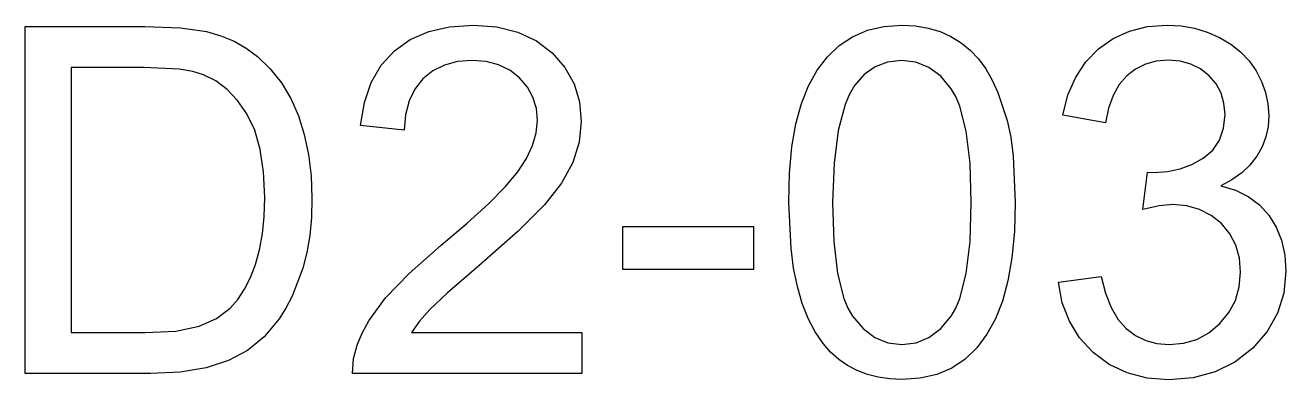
# Model space of a CAD drawing. Header units: millimetres. Extents: x 16 to 413, y -322 to -17.
# Drawn here: x 175 to 185.67, y -21 to -18 of the extents above; entities that cross this region are included whole.
import ezdxf

# ---------------------------------------------------------------- set-up
doc = ezdxf.new("R2010")
doc.units = ezdxf.units.MM
doc.layers.add('engrave', color=5, linetype='Continuous')

msp = doc.modelspace()

# ---------------------------------------------------------------- linework, layer by layer
at = {"layer": 'engrave'}
for points in [[(175, -20.948), (175, -18.012), (176.011, -18.012), (176.313, -18.023), (176.534, -18.054), (176.656, -18.089), (176.768, -18.136), (176.871, -18.194), (176.965, -18.264), (177.073, -18.369), (177.168, -18.488), (177.247, -18.62), (177.312, -18.766), (177.362, -18.924), (177.398, -19.093), (177.42, -19.273), (177.427, -19.464), (177.422, -19.626), (177.408, -19.779), (177.383, -19.923), (177.349, -20.057), (177.26, -20.293), (177.207, -20.394), (177.149, -20.484), (177.021, -20.636), (176.882, -20.751), (176.721, -20.836), (176.531, -20.898), (176.31, -20.935), (176.059, -20.948), (175, -20.948)], [(179.71, -20.601), (179.71, -20.948), (177.77, -20.948), (177.778, -20.82), (177.812, -20.698), (177.854, -20.599), (177.908, -20.501), (178.049, -20.307), (178.249, -20.1), (178.521, -19.862), (178.741, -19.676), (178.922, -19.511), (179.064, -19.366), (179.168, -19.241), (179.241, -19.128), (179.294, -19.018), (179.325, -18.911), (179.336, -18.807), (179.326, -18.704), (179.297, -18.61), (179.25, -18.523), (179.183, -18.446), (179.1, -18.381), (179.006, -18.335), (178.9, -18.308), (178.783, -18.298), (178.659, -18.308), (178.549, -18.337), (178.451, -18.386), (178.366, -18.455), (178.298, -18.54), (178.249, -18.641), (178.219, -18.757), (178.208, -18.887), (177.838, -18.849), (177.87, -18.654), (177.928, -18.484), (178.013, -18.338), (178.124, -18.217), (178.259, -18.122), (178.415, -18.054), (178.592, -18.014), (178.791, -18), (178.991, -18.015), (179.17, -18.059), (179.326, -18.132), (179.46, -18.234), (179.568, -18.358), (179.645, -18.497), (179.691, -18.649), (179.706, -18.815), (179.688, -18.99), (179.634, -19.162), (179.538, -19.336), (179.395, -19.52), (179.172, -19.743), (178.839, -20.037), (178.573, -20.265), (178.423, -20.406), (178.338, -20.504), (178.27, -20.601), (179.71, -20.601)], [(181.463, -19.5), (181.469, -19.252), (181.489, -19.03), (181.523, -18.833), (181.57, -18.662), (181.63, -18.512), (181.703, -18.381), (181.789, -18.267), (181.888, -18.172), (182.001, -18.097), (182.127, -18.043), (182.267, -18.011), (182.42, -18), (182.534, -18.006), (182.642, -18.024), (182.742, -18.054), (182.834, -18.095), (182.92, -18.148), (182.997, -18.211), (183.067, -18.285), (183.129, -18.369), (183.184, -18.464), (183.232, -18.568), (183.311, -18.806), (183.34, -18.946), (183.361, -19.108), (183.377, -19.5), (183.371, -19.746), (183.351, -19.967), (183.317, -20.163), (183.271, -20.334), (183.211, -20.484), (183.139, -20.615), (183.053, -20.729), (182.954, -20.825), (182.841, -20.901), (182.715, -20.955), (182.574, -20.987), (182.42, -20.998), (182.317, -20.993), (182.219, -20.979), (182.127, -20.955), (182.041, -20.922), (181.96, -20.879), (181.886, -20.827), (181.816, -20.765), (181.753, -20.694), (181.685, -20.595), (181.626, -20.482), (181.576, -20.354), (181.535, -20.212), (181.503, -20.056), (181.481, -19.885), (181.463, -19.5)], [(183.746, -20.173), (184.106, -20.125), (184.143, -20.267), (184.19, -20.388), (184.248, -20.488), (184.317, -20.566), (184.396, -20.626), (184.483, -20.668), (184.578, -20.693), (184.681, -20.702), (184.803, -20.691), (184.915, -20.658), (185.018, -20.602), (185.11, -20.525), (185.187, -20.432), (185.242, -20.328), (185.275, -20.214), (185.286, -20.089), (185.276, -19.97), (185.245, -19.862), (185.194, -19.765), (185.123, -19.679), (185.037, -19.609), (184.939, -19.558), (184.831, -19.528), (184.711, -19.518), (184.596, -19.528), (184.457, -19.558), (184.497, -19.242), (184.555, -19.246), (184.667, -19.238), (184.774, -19.216), (184.874, -19.178), (184.969, -19.126), (185.05, -19.057), (185.107, -18.973), (185.142, -18.872), (185.154, -18.755), (185.145, -18.66), (185.12, -18.574), (185.078, -18.496), (185.019, -18.427), (184.947, -18.37), (184.866, -18.329), (184.774, -18.305), (184.673, -18.296), (184.572, -18.305), (184.48, -18.329), (184.397, -18.371), (184.322, -18.429), (184.259, -18.503), (184.207, -18.594), (184.168, -18.701), (184.142, -18.825), (183.782, -18.761), (183.825, -18.59), (183.89, -18.439), (183.975, -18.309), (184.082, -18.199), (184.206, -18.112), (184.345, -18.05), (184.498, -18.012), (184.665, -18), (184.783, -18.006), (184.896, -18.026), (185.004, -18.058), (185.107, -18.103), (185.203, -18.159), (185.286, -18.225), (185.357, -18.3), (185.417, -18.385), (185.464, -18.475), (185.497, -18.568), (185.517, -18.664), (185.524, -18.763), (185.518, -18.856), (185.498, -18.945), (185.467, -19.029), (185.422, -19.109), (185.365, -19.184), (185.295, -19.25), (185.213, -19.308), (185.119, -19.358), (185.242, -19.396), (185.351, -19.45), (185.445, -19.521), (185.524, -19.607), (185.587, -19.708), (185.632, -19.82), (185.659, -19.945), (185.668, -20.081), (185.651, -20.266), (185.598, -20.436), (185.511, -20.592), (185.388, -20.733), (185.238, -20.85), (185.07, -20.933), (184.884, -20.983), (184.679, -21), (184.494, -20.986), (184.325, -20.942), (184.173, -20.87), (184.037, -20.77), (183.923, -20.646), (183.837, -20.505), (183.777, -20.348), (183.746, -20.173)], [(181.833, -19.5), (181.844, -19.831), (181.875, -20.102), (181.928, -20.312), (181.963, -20.395), (182.002, -20.462), (182.092, -20.567), (182.191, -20.642), (182.301, -20.687), (182.42, -20.702), (182.539, -20.687), (182.648, -20.642), (182.748, -20.566), (182.837, -20.461), (182.877, -20.394), (182.911, -20.311), (182.964, -20.101), (182.996, -19.83), (183.007, -19.5), (182.996, -19.168), (182.964, -18.897), (182.911, -18.686), (182.877, -18.604), (182.837, -18.537), (182.748, -18.432), (182.647, -18.358), (182.537, -18.313), (182.416, -18.298), (182.298, -18.312), (182.193, -18.351), (182.1, -18.417), (182.019, -18.509), (181.976, -18.583), (181.938, -18.671), (181.88, -18.891), (181.845, -19.167), (181.833, -19.5)], [(175.389, -20.601), (176.015, -20.601), (176.274, -20.588), (176.471, -20.547), (176.619, -20.482), (176.734, -20.395), (176.8, -20.32), (176.857, -20.233), (176.907, -20.134), (176.95, -20.024), (176.983, -19.901), (177.007, -19.766), (177.022, -19.618), (177.027, -19.458), (177.017, -19.241), (176.989, -19.051), (176.942, -18.887), (176.876, -18.75), (176.796, -18.637), (176.708, -18.543), (176.612, -18.471), (176.508, -18.419), (176.418, -18.392), (176.304, -18.373), (176.005, -18.358), (175.389, -18.358), (175.389, -20.601)], [(180.057, -20.067), (180.057, -19.704), (181.164, -19.704), (181.164, -20.067), (180.057, -20.067)]]:
    msp.add_lwpolyline(points, close=True, dxfattribs=at)

doc.saveas('drawing.dxf')
